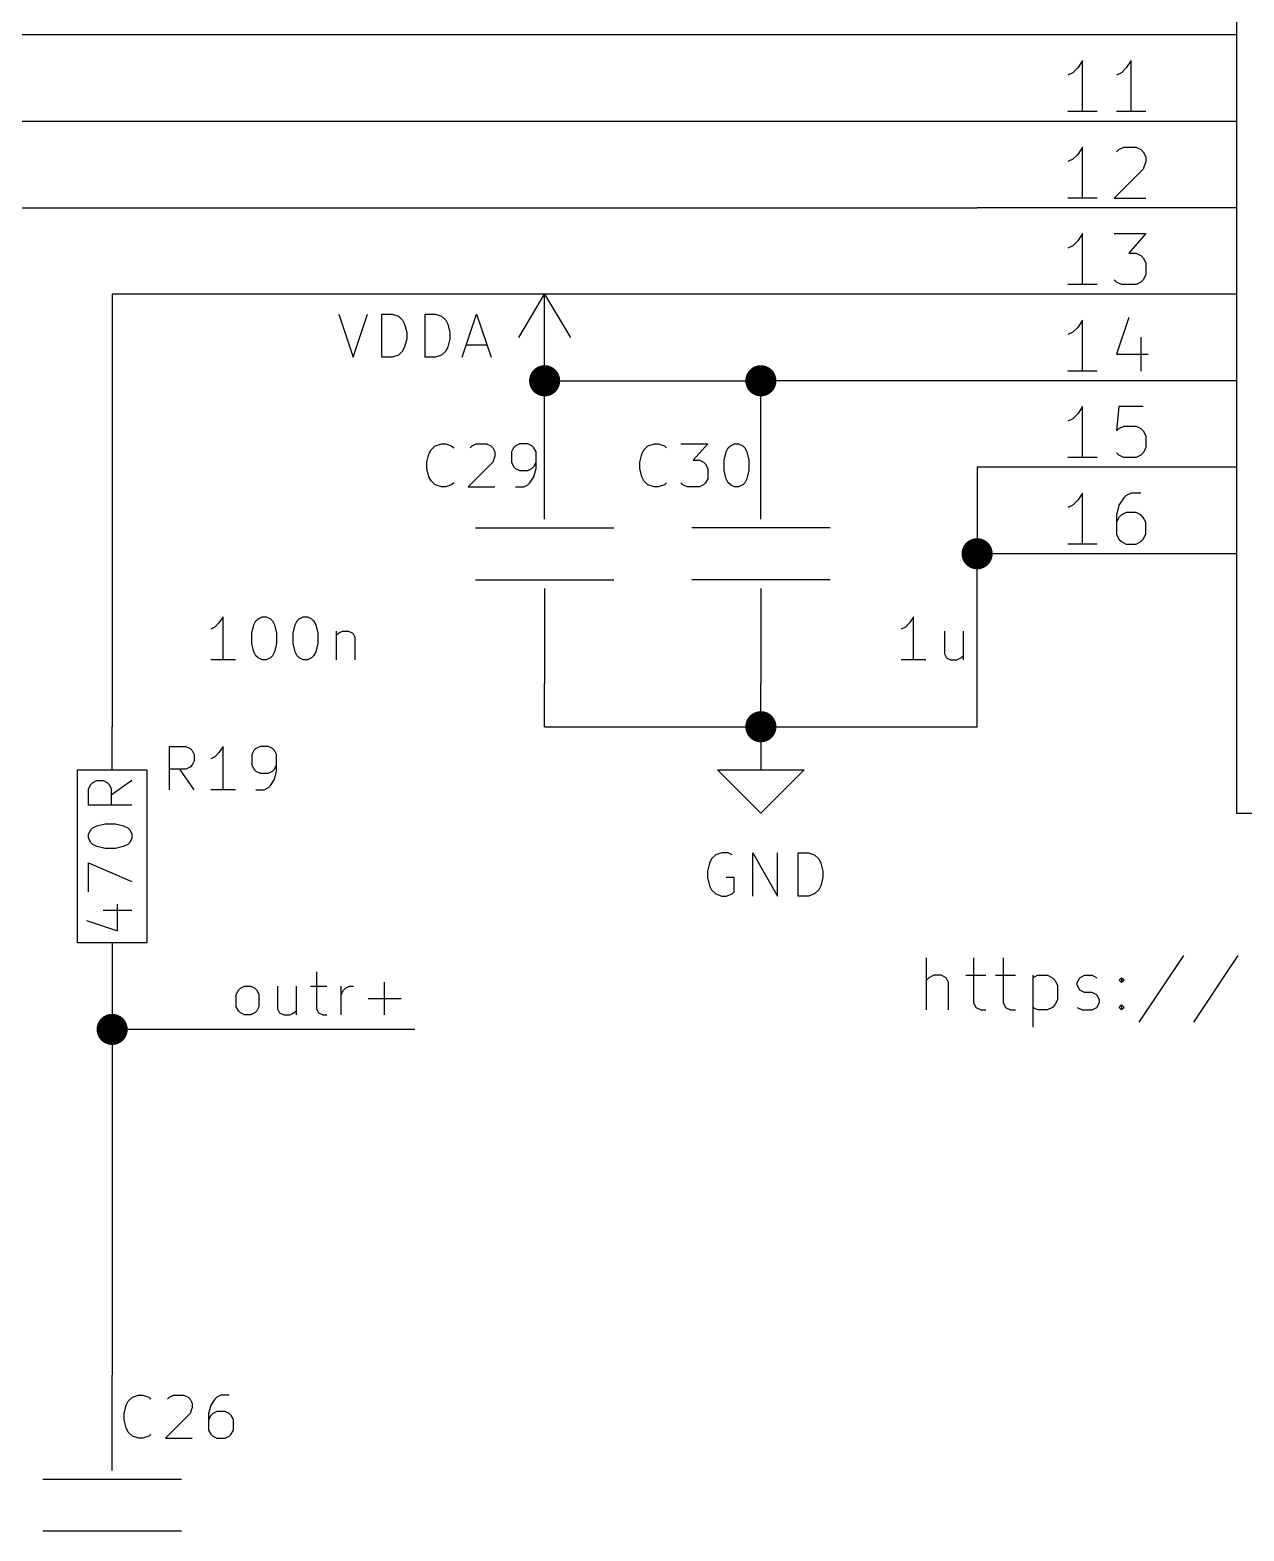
# Model space of a CAD drawing. Extents: x 0.4 to 11.3, y -7.9 to -0.4.
# Drawn here: x 2.955 to 4.359, y -5.98 to -4.244 of the extents above; entities that cross this region are included whole.
import ezdxf

# ---------------------------------------------------------------- set-up
doc = ezdxf.new("R2010")
doc.units = 0
doc.header["$MEASUREMENT"] = 0
for name, color, linetype in [('CYAN2', 4, 'CONTINUOUS'), ('GRAY1', 251, 'CONTINUOUS'), ('GREEN3', 91, 'CONTINUOUS'), ('MAGENTA2', 6, 'CONTINUOUS'), ('RED2', 1, 'CONTINUOUS'), ('RED3', 11, 'CONTINUOUS')]:
    doc.layers.add(name, color=color, linetype=linetype)

msp = doc.modelspace()

# ---------------------------------------------------------------- linework, layer by layer
at = {"layer": 'CYAN2', "linetype": 'CONTINUOUS'}
for p, q in [((3.3119, -4.5728), (3.3286, -4.6228)), ((3.3286, -4.6228), (3.3452, -4.5728)), ((3.3619, -4.6228), (3.3619, -4.5728)), ((3.3619, -4.5728), (3.3738, -4.5728)), ((3.3738, -4.5728), (3.3809, -4.5752)), ((3.3809, -4.5752), (3.3857, -4.5799)), ((3.3857, -4.5799), (3.3881, -4.5847)), ((3.4119, -4.6228), (3.4119, -4.5728)), ((3.4119, -4.5728), (3.4238, -4.5728)), ((3.4238, -4.5728), (3.4309, -4.5752)), ((3.4309, -4.5752), (3.4357, -4.5799)), ((3.4357, -4.5799), (3.4381, -4.5847)), ((3.4548, -4.6228), (3.4714, -4.5728)), ((3.4714, -4.5728), (3.4881, -4.6228)), ((3.3881, -4.5847), (3.3905, -4.5942)), ((3.3905, -4.5942), (3.3905, -4.6014)), ((3.4381, -4.5847), (3.4405, -4.5942)), ((3.4405, -4.5942), (3.4405, -4.6014)), ((3.3857, -4.6157), (3.3809, -4.6204)), ((3.3881, -4.6109), (3.3857, -4.6157)), ((3.3905, -4.6014), (3.3881, -4.6109)), ((3.4357, -4.6157), (3.4309, -4.6204)), ((3.4381, -4.6109), (3.4357, -4.6157)), ((3.4405, -4.6014), (3.4381, -4.6109)), ((3.4595, -4.6085), (3.4833, -4.6085)), ((3.3738, -4.6228), (3.3619, -4.6228)), ((3.3809, -4.6204), (3.3738, -4.6228)), ((3.4238, -4.6228), (3.4119, -4.6228)), ((3.4309, -4.6204), (3.4238, -4.6228)), ((3.4139, -4.7442), (3.4163, -4.7347)), ((3.4163, -4.7347), (3.4187, -4.7299)), ((3.4187, -4.7299), (3.4234, -4.7252)), ((3.4234, -4.7252), (3.4306, -4.7228)), ((3.4306, -4.7228), (3.4353, -4.7228)), ((3.4353, -4.7228), (3.4425, -4.7252)), ((3.4425, -4.7252), (3.4449, -4.7276)), ((3.4639, -4.7276), (3.4663, -4.7252)), ((3.4663, -4.7252), (3.471, -4.7228)), ((3.471, -4.7228), (3.4829, -4.7228)), ((3.4829, -4.7228), (3.4877, -4.7252)), ((3.4877, -4.7252), (3.4901, -4.7276)), ((3.4901, -4.7276), (3.4925, -4.7323)), ((3.4925, -4.7371), (3.4901, -4.7442)), ((3.4925, -4.7323), (3.4925, -4.7371)), ((3.5139, -4.7276), (3.5115, -4.7323)), ((3.5115, -4.7323), (3.5115, -4.7442)), ((3.5163, -4.7252), (3.5139, -4.7276)), ((3.521, -4.7228), (3.5163, -4.7252)), ((3.5306, -4.7228), (3.521, -4.7228)), ((3.5353, -4.7252), (3.5306, -4.7228)), ((3.5377, -4.7276), (3.5353, -4.7252)), ((3.5401, -4.7323), (3.5377, -4.7276)), ((3.5401, -4.7514), (3.5401, -4.7323)), ((3.6599, -4.7442), (3.6623, -4.7347)), ((3.6599, -4.7442), (3.6623, -4.7347)), ((3.6623, -4.7347), (3.6647, -4.7299)), ((3.6623, -4.7347), (3.6647, -4.7299)), ((3.6647, -4.7299), (3.6694, -4.7252)), ((3.6647, -4.7299), (3.6694, -4.7252)), ((3.6694, -4.7252), (3.6766, -4.7228)), ((3.6694, -4.7252), (3.6766, -4.7228)), ((3.6766, -4.7228), (3.6813, -4.7228)), ((3.6766, -4.7228), (3.6813, -4.7228)), ((3.6813, -4.7228), (3.6885, -4.7252)), ((3.6813, -4.7228), (3.6885, -4.7252)), ((3.6885, -4.7252), (3.6909, -4.7276)), ((3.6885, -4.7252), (3.6909, -4.7276)), ((3.7075, -4.7228), (3.7385, -4.7228)), ((3.7075, -4.7228), (3.7385, -4.7228)), ((3.7385, -4.7228), (3.7218, -4.7418)), ((3.7385, -4.7228), (3.7218, -4.7418)), ((3.7575, -4.7418), (3.7599, -4.7323)), ((3.7575, -4.7418), (3.7599, -4.7323)), ((3.7599, -4.7323), (3.7623, -4.7276)), ((3.7599, -4.7323), (3.7623, -4.7276)), ((3.7623, -4.7276), (3.7647, -4.7252)), ((3.7623, -4.7276), (3.7647, -4.7252)), ((3.7647, -4.7252), (3.7694, -4.7228)), ((3.7647, -4.7252), (3.7694, -4.7228)), ((3.7694, -4.7228), (3.7742, -4.7228)), ((3.7694, -4.7228), (3.7742, -4.7228)), ((3.7742, -4.7228), (3.779, -4.7252)), ((3.7742, -4.7228), (3.779, -4.7252)), ((3.779, -4.7252), (3.7813, -4.7276)), ((3.779, -4.7252), (3.7813, -4.7276)), ((3.7813, -4.7276), (3.7837, -4.7323)), ((3.7813, -4.7276), (3.7837, -4.7323)), ((3.7837, -4.7323), (3.7861, -4.7418)), ((3.7837, -4.7323), (3.7861, -4.7418)), ((3.4139, -4.7514), (3.4139, -4.7442)), ((3.4163, -4.7609), (3.4139, -4.7514)), ((3.4901, -4.7442), (3.4615, -4.7728)), ((3.5115, -4.7442), (3.5139, -4.749)), ((3.5139, -4.749), (3.5163, -4.7514)), ((3.5163, -4.7514), (3.521, -4.7538)), ((3.521, -4.7538), (3.5306, -4.7538)), ((3.5306, -4.7538), (3.5353, -4.7514)), ((3.5353, -4.7514), (3.5377, -4.749)), ((3.5377, -4.749), (3.5401, -4.7442)), ((3.5377, -4.7609), (3.5401, -4.7514)), ((3.6599, -4.7514), (3.6599, -4.7442)), ((3.6599, -4.7514), (3.6599, -4.7442)), ((3.6623, -4.7609), (3.6599, -4.7514)), ((3.6623, -4.7609), (3.6599, -4.7514)), ((3.7218, -4.7418), (3.729, -4.7418)), ((3.7218, -4.7418), (3.729, -4.7418)), ((3.729, -4.7418), (3.7337, -4.7442)), ((3.729, -4.7418), (3.7337, -4.7442)), ((3.7337, -4.7442), (3.7361, -4.7466)), ((3.7337, -4.7442), (3.7361, -4.7466)), ((3.7361, -4.7466), (3.7385, -4.7514)), ((3.7361, -4.7466), (3.7385, -4.7514)), ((3.7385, -4.7514), (3.7385, -4.7633)), ((3.7385, -4.7514), (3.7385, -4.7633)), ((3.7575, -4.7538), (3.7575, -4.7418)), ((3.7575, -4.7538), (3.7575, -4.7418)), ((3.7599, -4.7633), (3.7575, -4.7538)), ((3.7599, -4.7633), (3.7575, -4.7538)), ((3.7861, -4.7538), (3.7837, -4.7633)), ((3.7861, -4.7538), (3.7837, -4.7633)), ((3.7861, -4.7418), (3.7861, -4.7538)), ((3.7861, -4.7418), (3.7861, -4.7538)), ((3.4187, -4.7657), (3.4163, -4.7609)), ((3.4234, -4.7704), (3.4187, -4.7657)), ((3.4306, -4.7728), (3.4234, -4.7704)), ((3.4353, -4.7728), (3.4306, -4.7728)), ((3.4425, -4.7704), (3.4353, -4.7728)), ((3.4449, -4.768), (3.4425, -4.7704)), ((3.4615, -4.7728), (3.4925, -4.7728)), ((3.5163, -4.7728), (3.5258, -4.7728)), ((3.5258, -4.7728), (3.5306, -4.7704)), ((3.5306, -4.7704), (3.5329, -4.768)), ((3.5329, -4.768), (3.5377, -4.7609)), ((3.6647, -4.7657), (3.6623, -4.7609)), ((3.6647, -4.7657), (3.6623, -4.7609)), ((3.6694, -4.7704), (3.6647, -4.7657)), ((3.6694, -4.7704), (3.6647, -4.7657)), ((3.6766, -4.7728), (3.6694, -4.7704)), ((3.6766, -4.7728), (3.6694, -4.7704)), ((3.6813, -4.7728), (3.6766, -4.7728)), ((3.6813, -4.7728), (3.6766, -4.7728)), ((3.6885, -4.7704), (3.6813, -4.7728)), ((3.6885, -4.7704), (3.6813, -4.7728)), ((3.6909, -4.768), (3.6885, -4.7704)), ((3.6909, -4.768), (3.6885, -4.7704)), ((3.7099, -4.7704), (3.7075, -4.768)), ((3.7099, -4.7704), (3.7075, -4.768)), ((3.7147, -4.7728), (3.7099, -4.7704)), ((3.7147, -4.7728), (3.7099, -4.7704)), ((3.729, -4.7728), (3.7147, -4.7728)), ((3.729, -4.7728), (3.7147, -4.7728)), ((3.7337, -4.7704), (3.729, -4.7728)), ((3.7337, -4.7704), (3.729, -4.7728)), ((3.7361, -4.768), (3.7337, -4.7704)), ((3.7361, -4.768), (3.7337, -4.7704)), ((3.7385, -4.7633), (3.7361, -4.768)), ((3.7385, -4.7633), (3.7361, -4.768)), ((3.7623, -4.768), (3.7599, -4.7633)), ((3.7623, -4.768), (3.7599, -4.7633)), ((3.7647, -4.7704), (3.7623, -4.768)), ((3.7647, -4.7704), (3.7623, -4.768)), ((3.7694, -4.7728), (3.7647, -4.7704)), ((3.7694, -4.7728), (3.7647, -4.7704)), ((3.7742, -4.7728), (3.7694, -4.7728)), ((3.7742, -4.7728), (3.7694, -4.7728)), ((3.779, -4.7704), (3.7742, -4.7728)), ((3.779, -4.7704), (3.7742, -4.7728)), ((3.7813, -4.768), (3.779, -4.7704)), ((3.7813, -4.768), (3.779, -4.7704)), ((3.7837, -4.7633), (3.7813, -4.768)), ((3.7837, -4.7633), (3.7813, -4.768)), ((3.1782, -4.9228), (3.1734, -4.9299)), ((3.1782, -4.9728), (3.1782, -4.9228)), ((3.2139, -4.9323), (3.2163, -4.9276)), ((3.2163, -4.9276), (3.2187, -4.9252)), ((3.2187, -4.9252), (3.2234, -4.9228)), ((3.2234, -4.9228), (3.2282, -4.9228)), ((3.2282, -4.9228), (3.2329, -4.9252)), ((3.2329, -4.9252), (3.2353, -4.9276)), ((3.2353, -4.9276), (3.2377, -4.9323)), ((3.2615, -4.9323), (3.2639, -4.9276)), ((3.2639, -4.9276), (3.2663, -4.9252)), ((3.2663, -4.9252), (3.271, -4.9228)), ((3.271, -4.9228), (3.2758, -4.9228)), ((3.2758, -4.9228), (3.2806, -4.9252)), ((3.2806, -4.9252), (3.2829, -4.9276)), ((3.2829, -4.9276), (3.2853, -4.9323)), ((3.9766, -4.9228), (3.9718, -4.9299)), ((3.9766, -4.9228), (3.9718, -4.9299)), ((3.9766, -4.9728), (3.9766, -4.9228)), ((3.9766, -4.9728), (3.9766, -4.9228)), ((3.1687, -4.9347), (3.1639, -4.9371)), ((3.1734, -4.9299), (3.1687, -4.9347)), ((3.2115, -4.9419), (3.2139, -4.9323)), ((3.2115, -4.9538), (3.2115, -4.9419)), ((3.2377, -4.9323), (3.2401, -4.9419)), ((3.2401, -4.9419), (3.2401, -4.9538)), ((3.2591, -4.9419), (3.2615, -4.9323)), ((3.2591, -4.9538), (3.2591, -4.9419)), ((3.2853, -4.9323), (3.2877, -4.9419)), ((3.2877, -4.9419), (3.2877, -4.9538)), ((3.3091, -4.9395), (3.3091, -4.9728)), ((3.3091, -4.9442), (3.3115, -4.9419)), ((3.3115, -4.9419), (3.3163, -4.9395)), ((3.3163, -4.9395), (3.3234, -4.9395)), ((3.3234, -4.9395), (3.3282, -4.9419)), ((3.3282, -4.9419), (3.3306, -4.9466)), ((3.9671, -4.9347), (3.9623, -4.9371)), ((3.9671, -4.9347), (3.9623, -4.9371)), ((3.9718, -4.9299), (3.9671, -4.9347)), ((3.9718, -4.9299), (3.9671, -4.9347)), ((4.0123, -4.9395), (4.0123, -4.9657)), ((4.0123, -4.9395), (4.0123, -4.9657)), ((4.0337, -4.9395), (4.0337, -4.9728)), ((4.0337, -4.9395), (4.0337, -4.9728)), ((3.2139, -4.9633), (3.2115, -4.9538)), ((3.2163, -4.968), (3.2139, -4.9633)), ((3.2377, -4.9633), (3.2353, -4.968)), ((3.2401, -4.9538), (3.2377, -4.9633)), ((3.2615, -4.9633), (3.2591, -4.9538)), ((3.2639, -4.968), (3.2615, -4.9633)), ((3.2853, -4.9633), (3.2829, -4.968)), ((3.2877, -4.9538), (3.2853, -4.9633)), ((3.3306, -4.9466), (3.3306, -4.9728)), ((3.1925, -4.9728), (3.1639, -4.9728)), ((3.2187, -4.9704), (3.2163, -4.968)), ((3.2234, -4.9728), (3.2187, -4.9704)), ((3.2282, -4.9728), (3.2234, -4.9728)), ((3.2329, -4.9704), (3.2282, -4.9728)), ((3.2353, -4.968), (3.2329, -4.9704)), ((3.2663, -4.9704), (3.2639, -4.968)), ((3.271, -4.9728), (3.2663, -4.9704)), ((3.2758, -4.9728), (3.271, -4.9728)), ((3.2806, -4.9704), (3.2758, -4.9728)), ((3.2829, -4.968), (3.2806, -4.9704)), ((3.9909, -4.9728), (3.9623, -4.9728)), ((3.9909, -4.9728), (3.9623, -4.9728)), ((4.0123, -4.9657), (4.0147, -4.9704)), ((4.0123, -4.9657), (4.0147, -4.9704)), ((4.0147, -4.9704), (4.0194, -4.9728)), ((4.0147, -4.9704), (4.0194, -4.9728)), ((4.0194, -4.9728), (4.0266, -4.9728)), ((4.0194, -4.9728), (4.0266, -4.9728)), ((4.0266, -4.9728), (4.0313, -4.9704)), ((4.0266, -4.9728), (4.0313, -4.9704)), ((4.0313, -4.9704), (4.0337, -4.968)), ((4.0313, -4.9704), (4.0337, -4.968)), ((3.1163, -5.1228), (3.1163, -5.0728)), ((3.1163, -5.0728), (3.1353, -5.0728)), ((3.1353, -5.0728), (3.1401, -5.0752)), ((3.1401, -5.0752), (3.1425, -5.0776)), ((3.1425, -5.0776), (3.1449, -5.0823)), ((3.1449, -5.0823), (3.1449, -5.0895)), ((3.1687, -5.0847), (3.1639, -5.0871)), ((3.1734, -5.0799), (3.1687, -5.0847)), ((3.1782, -5.0728), (3.1734, -5.0799)), ((3.1782, -5.1228), (3.1782, -5.0728)), ((3.2139, -5.0776), (3.2115, -5.0823)), ((3.2115, -5.0823), (3.2115, -5.0942)), ((3.2163, -5.0752), (3.2139, -5.0776)), ((3.221, -5.0728), (3.2163, -5.0752)), ((3.2306, -5.0728), (3.221, -5.0728)), ((3.2353, -5.0752), (3.2306, -5.0728)), ((3.2377, -5.0776), (3.2353, -5.0752)), ((3.2401, -5.0823), (3.2377, -5.0776)), ((3.2401, -5.1014), (3.2401, -5.0823)), ((3.1353, -5.099), (3.1163, -5.099)), ((3.1449, -5.1228), (3.1282, -5.099)), ((3.1401, -5.0966), (3.1353, -5.099)), ((3.1425, -5.0942), (3.1401, -5.0966)), ((3.1449, -5.0895), (3.1425, -5.0942)), ((3.2115, -5.0942), (3.2139, -5.099)), ((3.2139, -5.099), (3.2163, -5.1014)), ((3.2163, -5.1014), (3.221, -5.1038)), ((3.2306, -5.1038), (3.2353, -5.1014)), ((3.2353, -5.1014), (3.2377, -5.099)), ((3.2377, -5.099), (3.2401, -5.0942)), ((3.2377, -5.1109), (3.2401, -5.1014)), ((3.0228, -5.1218), (3.0252, -5.117)), ((3.0252, -5.117), (3.0276, -5.1147)), ((3.0276, -5.1147), (3.0323, -5.1123)), ((3.0323, -5.1123), (3.0395, -5.1123)), ((3.0395, -5.1123), (3.0442, -5.1147)), ((3.0442, -5.1147), (3.0466, -5.117)), ((3.0466, -5.117), (3.049, -5.1218)), ((3.0728, -5.1123), (3.049, -5.129)), ((3.221, -5.1038), (3.2306, -5.1038)), ((3.2306, -5.1204), (3.2329, -5.118)), ((3.2329, -5.118), (3.2377, -5.1109)), ((3.0228, -5.1409), (3.0228, -5.1218)), ((3.049, -5.1218), (3.049, -5.1409)), ((3.1925, -5.1228), (3.1639, -5.1228)), ((3.2163, -5.1228), (3.2258, -5.1228)), ((3.2258, -5.1228), (3.2306, -5.1204)), ((3.0728, -5.1409), (3.0228, -5.1409)), ((3.0228, -5.1742), (3.0252, -5.1694)), ((3.0252, -5.1694), (3.0276, -5.167)), ((3.0276, -5.167), (3.0323, -5.1647)), ((3.0323, -5.1647), (3.0419, -5.1623)), ((3.0419, -5.1623), (3.0538, -5.1623)), ((3.0538, -5.1623), (3.0633, -5.1647)), ((3.0633, -5.1647), (3.068, -5.167)), ((3.068, -5.167), (3.0704, -5.1694)), ((3.0704, -5.1694), (3.0728, -5.1742)), ((3.0228, -5.179), (3.0228, -5.1742)), ((3.0252, -5.1837), (3.0228, -5.179)), ((3.0276, -5.1861), (3.0252, -5.1837)), ((3.0323, -5.1885), (3.0276, -5.1861)), ((3.0419, -5.1909), (3.0323, -5.1885)), ((3.0633, -5.1885), (3.0538, -5.1909)), ((3.068, -5.1861), (3.0633, -5.1885)), ((3.0704, -5.1837), (3.068, -5.1861)), ((3.0728, -5.179), (3.0704, -5.1837)), ((3.0728, -5.1742), (3.0728, -5.179)), ((3.0538, -5.1909), (3.0419, -5.1909)), ((3.7431, -5.2029), (3.7407, -5.2077)), ((3.7479, -5.1982), (3.7431, -5.2029)), ((3.755, -5.1958), (3.7479, -5.1982)), ((3.7621, -5.1958), (3.755, -5.1958)), ((3.7669, -5.1982), (3.7621, -5.1958)), ((3.7907, -5.2458), (3.7907, -5.1958)), ((3.7907, -5.1958), (3.8193, -5.2458)), ((3.8193, -5.2458), (3.8193, -5.1958)), ((3.8431, -5.2458), (3.8431, -5.1958)), ((3.8431, -5.1958), (3.855, -5.1958)), ((3.855, -5.1958), (3.8621, -5.1982)), ((3.8621, -5.1982), (3.8669, -5.2029)), ((3.8669, -5.2029), (3.8693, -5.2077)), ((3.0228, -5.2409), (3.0228, -5.2075)), ((3.0228, -5.2075), (3.0728, -5.2289)), ((3.7407, -5.2077), (3.7383, -5.2172)), ((3.7383, -5.2172), (3.7383, -5.2244)), ((3.8693, -5.2077), (3.8717, -5.2172)), ((3.8717, -5.2172), (3.8717, -5.2244)), ((3.7383, -5.2244), (3.7407, -5.2339)), ((3.7407, -5.2339), (3.7431, -5.2387)), ((3.7431, -5.2387), (3.7479, -5.2434)), ((3.7693, -5.2244), (3.7598, -5.2244)), ((3.7669, -5.2434), (3.7693, -5.241)), ((3.7693, -5.241), (3.7693, -5.2244)), ((3.8669, -5.2387), (3.8621, -5.2434)), ((3.8693, -5.2339), (3.8669, -5.2387)), ((3.8717, -5.2244), (3.8693, -5.2339)), ((3.0561, -5.2861), (3.0561, -5.2551)), ((3.7479, -5.2434), (3.755, -5.2458)), ((3.755, -5.2458), (3.7598, -5.2458)), ((3.7598, -5.2458), (3.7669, -5.2434)), ((3.855, -5.2458), (3.8431, -5.2458)), ((3.8621, -5.2434), (3.855, -5.2458)), ((3.0204, -5.2742), (3.0561, -5.2861)), ((3.0395, -5.2623), (3.0728, -5.2623)), ((3.0663, -5.8347), (3.0687, -5.8299)), ((3.0687, -5.8299), (3.0734, -5.8252)), ((3.0734, -5.8252), (3.0806, -5.8228)), ((3.0806, -5.8228), (3.0853, -5.8228)), ((3.0853, -5.8228), (3.0925, -5.8252)), ((3.0925, -5.8252), (3.0949, -5.8276)), ((3.1139, -5.8276), (3.1163, -5.8252)), ((3.1163, -5.8252), (3.121, -5.8228)), ((3.121, -5.8228), (3.1329, -5.8228)), ((3.1329, -5.8228), (3.1377, -5.8252)), ((3.1377, -5.8252), (3.1401, -5.8276)), ((3.1401, -5.8276), (3.1425, -5.8323)), ((3.1687, -5.8276), (3.1639, -5.8347)), ((3.171, -5.8252), (3.1687, -5.8276)), ((3.1758, -5.8228), (3.171, -5.8252)), ((3.1853, -5.8228), (3.1758, -5.8228)), ((3.0639, -5.8442), (3.0663, -5.8347)), ((3.0639, -5.8514), (3.0639, -5.8442)), ((3.1401, -5.8442), (3.1115, -5.8728)), ((3.1425, -5.8371), (3.1401, -5.8442)), ((3.1425, -5.8323), (3.1425, -5.8371)), ((3.1639, -5.8347), (3.1615, -5.8442)), ((3.1615, -5.8442), (3.1615, -5.8633)), ((3.1639, -5.8466), (3.1615, -5.8514)), ((3.1663, -5.8442), (3.1639, -5.8466)), ((3.171, -5.8419), (3.1663, -5.8442)), ((3.1806, -5.8419), (3.171, -5.8419)), ((3.1853, -5.8442), (3.1806, -5.8419)), ((3.1877, -5.8466), (3.1853, -5.8442)), ((3.1901, -5.8514), (3.1877, -5.8466)), ((3.0663, -5.8609), (3.0639, -5.8514)), ((3.0687, -5.8657), (3.0663, -5.8609)), ((3.0734, -5.8704), (3.0687, -5.8657)), ((3.1615, -5.8633), (3.1639, -5.868)), ((3.1877, -5.868), (3.1901, -5.8633)), ((3.1901, -5.8633), (3.1901, -5.8514)), ((3.0806, -5.8728), (3.0734, -5.8704)), ((3.0853, -5.8728), (3.0806, -5.8728)), ((3.0925, -5.8704), (3.0853, -5.8728)), ((3.0949, -5.868), (3.0925, -5.8704)), ((3.1115, -5.8728), (3.1425, -5.8728)), ((3.1639, -5.868), (3.1663, -5.8704)), ((3.1663, -5.8704), (3.171, -5.8728)), ((3.171, -5.8728), (3.1806, -5.8728)), ((3.1806, -5.8728), (3.1853, -5.8704)), ((3.1853, -5.8704), (3.1877, -5.868))]:
    msp.add_line(p, q, dxfattribs=at)
at = {"layer": 'GRAY1', "linetype": 'CONTINUOUS'}
for p, q in [((3.2864, -5.3333), (3.2864, -5.3762)), ((3.3649, -5.3833), (3.3649, -5.3452)), ((3.1935, -5.3595), (3.1959, -5.3547)), ((3.1935, -5.3738), (3.1935, -5.3595)), ((3.1959, -5.3547), (3.1983, -5.3523)), ((3.1983, -5.3523), (3.203, -5.35)), ((3.203, -5.35), (3.2102, -5.35)), ((3.2102, -5.35), (3.2149, -5.3523)), ((3.2149, -5.3523), (3.2173, -5.3547)), ((3.2173, -5.3547), (3.2197, -5.3595)), ((3.2197, -5.3595), (3.2197, -5.3738)), ((3.2411, -5.35), (3.2411, -5.3762)), ((3.2626, -5.35), (3.2626, -5.3833)), ((3.2792, -5.35), (3.2983, -5.35)), ((3.3149, -5.3833), (3.3149, -5.35)), ((3.3149, -5.3595), (3.3173, -5.3547)), ((3.3173, -5.3547), (3.3197, -5.3523)), ((3.3197, -5.3523), (3.3245, -5.35)), ((3.3245, -5.35), (3.3292, -5.35)), ((3.1959, -5.3785), (3.1935, -5.3738)), ((3.1983, -5.3809), (3.1959, -5.3785)), ((3.2173, -5.3785), (3.2149, -5.3809)), ((3.2197, -5.3738), (3.2173, -5.3785)), ((3.2411, -5.3762), (3.2435, -5.3809)), ((3.2602, -5.3809), (3.2626, -5.3785)), ((3.2864, -5.3762), (3.2887, -5.3809)), ((3.3459, -5.3643), (3.384, -5.3643)), ((3.203, -5.3833), (3.1983, -5.3809)), ((3.2102, -5.3833), (3.203, -5.3833)), ((3.2149, -5.3809), (3.2102, -5.3833)), ((3.2435, -5.3809), (3.2483, -5.3833)), ((3.2483, -5.3833), (3.2554, -5.3833)), ((3.2554, -5.3833), (3.2602, -5.3809)), ((3.2887, -5.3809), (3.2935, -5.3833)), ((3.2935, -5.3833), (3.2983, -5.3833))]:
    msp.add_line(p, q, dxfattribs=at)
at = {"layer": 'GREEN3', "linetype": 'CONTINUOUS'}
for p, q in [((4.05, -4.25), (1.85, -4.25)), ((4.05, -4.35), (2.1, -4.35)), ((2.8, -4.45), (4.05, -4.45)), ((3.05, -4.55), (3.05, -5.05)), ((4.05, -4.55), (3.05, -4.55)), ((3.55, -4.65), (3.8, -4.65)), ((3.55, -4.7), (3.55, -4.65)), ((4.05, -4.65), (3.8, -4.65)), ((3.8, -4.7), (3.8, -4.65)), ((4.05, -4.75), (4.05, -4.85)), ((4.05, -5.05), (4.05, -4.85)), ((3.55, -5.05), (3.55, -5)), ((3.8, -5.05), (3.8, -5)), ((3.55, -5.05), (3.8, -5.05)), ((3.8, -5.05), (4.05, -5.05)), ((3.05, -5.35), (3.05, -5.4)), ((3.05, -5.4), (3.05, -5.8)), ((3.4, -5.4), (3.05, -5.4))]:
    msp.add_line(p, q, dxfattribs=at)
at = {"layer": 'GREEN3', "const_width": 0.018}
for points in [[(3.541, -4.65, 1), (3.559, -4.65, 1)], [(3.791, -4.65, 1), (3.809, -4.65, 1)], [(4.041, -4.85, 1), (4.059, -4.85, 1)], [(3.791, -5.05, 1), (3.809, -5.05, 1)], [(3.041, -5.4, 1), (3.059, -5.4, 1)]]:
    msp.add_lwpolyline(points, format="xyb", close=True, dxfattribs=at)
at = {"layer": 'MAGENTA2', "linetype": 'CONTINUOUS'}
for p, q in [((3.9914, -5.3774), (3.9914, -5.3174)), ((3.9914, -5.3774), (3.9914, -5.3174)), ((4.0457, -5.3174), (4.0457, -5.3688)), ((4.0457, -5.3174), (4.0457, -5.3688)), ((4.08, -5.3174), (4.08, -5.3688)), ((4.08, -5.3174), (4.08, -5.3688)), ((4.2886, -5.3145), (4.2371, -5.3916)), ((4.2886, -5.3145), (4.2371, -5.3916)), ((4.3514, -5.3145), (4.3, -5.3916)), ((4.3514, -5.3145), (4.3, -5.3916)), ((3.9943, -5.3402), (3.9914, -5.3431)), ((3.9943, -5.3402), (3.9914, -5.3431)), ((4, -5.3374), (3.9943, -5.3402)), ((4, -5.3374), (3.9943, -5.3402)), ((4.0086, -5.3374), (4, -5.3374)), ((4.0086, -5.3374), (4, -5.3374)), ((4.0143, -5.3402), (4.0086, -5.3374)), ((4.0143, -5.3402), (4.0086, -5.3374)), ((4.0171, -5.3459), (4.0143, -5.3402)), ((4.0171, -5.3459), (4.0143, -5.3402)), ((4.0371, -5.3374), (4.06, -5.3374)), ((4.0371, -5.3374), (4.06, -5.3374)), ((4.0714, -5.3374), (4.0943, -5.3374)), ((4.0714, -5.3374), (4.0943, -5.3374)), ((4.1143, -5.3374), (4.1143, -5.3974)), ((4.1143, -5.3402), (4.12, -5.3374)), ((4.1143, -5.3374), (4.1143, -5.3974)), ((4.1143, -5.3402), (4.12, -5.3374)), ((4.12, -5.3374), (4.1314, -5.3374)), ((4.12, -5.3374), (4.1314, -5.3374)), ((4.1314, -5.3374), (4.1371, -5.3402)), ((4.1314, -5.3374), (4.1371, -5.3402)), ((4.1371, -5.3402), (4.14, -5.3431)), ((4.1371, -5.3402), (4.14, -5.3431)), ((4.14, -5.3431), (4.1429, -5.3488)), ((4.14, -5.3431), (4.1429, -5.3488)), ((4.1657, -5.3459), (4.1686, -5.3402)), ((4.1657, -5.3459), (4.1686, -5.3402)), ((4.1686, -5.3402), (4.1743, -5.3374)), ((4.1686, -5.3402), (4.1743, -5.3374)), ((4.1743, -5.3374), (4.1829, -5.3374)), ((4.1743, -5.3374), (4.1829, -5.3374)), ((4.1829, -5.3374), (4.1886, -5.3402)), ((4.1829, -5.3374), (4.1886, -5.3402)), ((4.2143, -5.3431), (4.2171, -5.3402)), ((4.2143, -5.3431), (4.2171, -5.3402)), ((4.2171, -5.3459), (4.2143, -5.3431)), ((4.2171, -5.3459), (4.2143, -5.3431)), ((4.2171, -5.3402), (4.22, -5.3431)), ((4.2171, -5.3402), (4.2171, -5.3459)), ((4.2171, -5.3402), (4.22, -5.3431)), ((4.2171, -5.3402), (4.2171, -5.3459)), ((4.22, -5.3431), (4.2171, -5.3459)), ((4.22, -5.3431), (4.2171, -5.3459)), ((4.0171, -5.3774), (4.0171, -5.3459)), ((4.0171, -5.3774), (4.0171, -5.3459)), ((4.1429, -5.3488), (4.1429, -5.3659)), ((4.1429, -5.3488), (4.1429, -5.3659)), ((4.1657, -5.3488), (4.1657, -5.3459)), ((4.1657, -5.3488), (4.1657, -5.3459)), ((4.1686, -5.3545), (4.1657, -5.3488)), ((4.1686, -5.3545), (4.1657, -5.3488)), ((4.1743, -5.3574), (4.1686, -5.3545)), ((4.1743, -5.3574), (4.1686, -5.3545)), ((4.1829, -5.3574), (4.1743, -5.3574)), ((4.1829, -5.3574), (4.1743, -5.3574)), ((4.1886, -5.3602), (4.1829, -5.3574)), ((4.1886, -5.3602), (4.1829, -5.3574)), ((4.1914, -5.3659), (4.1886, -5.3602)), ((4.1914, -5.3659), (4.1886, -5.3602)), ((4.0457, -5.3688), (4.0486, -5.3745)), ((4.0457, -5.3688), (4.0486, -5.3745)), ((4.0486, -5.3745), (4.0543, -5.3774)), ((4.0486, -5.3745), (4.0543, -5.3774)), ((4.0543, -5.3774), (4.06, -5.3774)), ((4.0543, -5.3774), (4.06, -5.3774)), ((4.08, -5.3688), (4.0829, -5.3745)), ((4.08, -5.3688), (4.0829, -5.3745)), ((4.0829, -5.3745), (4.0886, -5.3774)), ((4.0829, -5.3745), (4.0886, -5.3774)), ((4.0886, -5.3774), (4.0943, -5.3774)), ((4.0886, -5.3774), (4.0943, -5.3774)), ((4.12, -5.3774), (4.1143, -5.3745)), ((4.12, -5.3774), (4.1143, -5.3745)), ((4.1314, -5.3774), (4.12, -5.3774)), ((4.1314, -5.3774), (4.12, -5.3774)), ((4.1371, -5.3745), (4.1314, -5.3774)), ((4.1371, -5.3745), (4.1314, -5.3774)), ((4.14, -5.3716), (4.1371, -5.3745)), ((4.14, -5.3716), (4.1371, -5.3745)), ((4.1429, -5.3659), (4.14, -5.3716)), ((4.1429, -5.3659), (4.14, -5.3716)), ((4.1657, -5.3745), (4.1714, -5.3774)), ((4.1657, -5.3745), (4.1714, -5.3774)), ((4.1714, -5.3774), (4.1829, -5.3774)), ((4.1714, -5.3774), (4.1829, -5.3774)), ((4.1829, -5.3774), (4.1886, -5.3745)), ((4.1829, -5.3774), (4.1886, -5.3745)), ((4.1886, -5.3745), (4.1914, -5.3688)), ((4.1886, -5.3745), (4.1914, -5.3688)), ((4.1914, -5.3688), (4.1914, -5.3659)), ((4.1914, -5.3688), (4.1914, -5.3659)), ((4.2143, -5.3745), (4.2171, -5.3716)), ((4.2143, -5.3745), (4.2171, -5.3716)), ((4.2171, -5.3774), (4.2143, -5.3745)), ((4.2171, -5.3774), (4.2143, -5.3745)), ((4.2171, -5.3716), (4.22, -5.3745)), ((4.2171, -5.3716), (4.2171, -5.3774)), ((4.2171, -5.3716), (4.22, -5.3745)), ((4.2171, -5.3716), (4.2171, -5.3774)), ((4.22, -5.3745), (4.2171, -5.3774)), ((4.22, -5.3745), (4.2171, -5.3774))]:
    msp.add_line(p, q, dxfattribs=at)
at = {"layer": 'RED2', "linetype": 'CONTINUOUS'}
for p, q in [((4.35, -3.15), (4.35, -5.15)), ((4.35, -4.25), (4.05, -4.25)), ((4.35, -4.25), (4.05, -4.25)), ((4.35, -4.35), (4.05, -4.35)), ((4.35, -4.35), (4.05, -4.35)), ((4.35, -4.45), (4.05, -4.45)), ((4.35, -4.45), (4.05, -4.45)), ((3.52, -4.6), (3.55, -4.55)), ((3.55, -4.55), (3.58, -4.6)), ((3.55, -4.65), (3.55, -4.55)), ((4.35, -4.55), (4.05, -4.55)), ((4.35, -4.55), (4.05, -4.55)), ((4.35, -4.65), (4.05, -4.65)), ((4.35, -4.65), (4.05, -4.65)), ((3.55, -4.81), (3.55, -4.7)), ((3.8, -4.81), (3.8, -4.7)), ((3.8, -4.81), (3.8, -4.7)), ((4.35, -4.75), (4.05, -4.75)), ((4.35, -4.75), (4.05, -4.75)), ((3.47, -4.82), (3.63, -4.82)), ((3.88, -4.82), (3.72, -4.82)), ((4.35, -4.85), (4.05, -4.85)), ((4.35, -4.85), (4.05, -4.85)), ((3.47, -4.88), (3.63, -4.88)), ((3.55, -4.89), (3.55, -5)), ((3.88, -4.88), (3.72, -4.88)), ((3.8, -4.89), (3.8, -5)), ((3.8, -4.89), (3.8, -5)), ((3.05, -5.1), (3.05, -5.05)), ((3.8, -5.05), (3.8, -5.1)), ((3.01, -5.3), (3.01, -5.1)), ((3.01, -5.1), (3.09, -5.1)), ((3.09, -5.1), (3.09, -5.3)), ((3.8, -5.15), (3.75, -5.1)), ((3.75, -5.1), (3.8, -5.1)), ((3.8, -5.1), (3.85, -5.1)), ((3.85, -5.1), (3.8, -5.15)), ((4.35, -5.15), (5.55, -5.15)), ((3.09, -5.3), (3.01, -5.3)), ((3.05, -5.3), (3.05, -5.35)), ((3.05, -5.91), (3.05, -5.8)), ((2.97, -5.92), (3.13, -5.92)), ((2.97, -5.98), (3.13, -5.98))]:
    msp.add_line(p, q, dxfattribs=at)
at = {"layer": 'RED3', "linetype": 'CONTINUOUS'}
for p, q in [((4.1719, -4.2798), (4.1663, -4.2882)), ((4.1719, -4.2798), (4.1663, -4.2882)), ((4.1719, -4.3388), (4.1719, -4.2798)), ((4.1719, -4.3388), (4.1719, -4.2798)), ((4.2281, -4.2798), (4.2225, -4.2882)), ((4.2281, -4.2798), (4.2225, -4.2882)), ((4.2281, -4.3388), (4.2281, -4.2798)), ((4.2281, -4.3388), (4.2281, -4.2798)), ((4.1607, -4.2938), (4.155, -4.2966)), ((4.1607, -4.2938), (4.155, -4.2966)), ((4.1663, -4.2882), (4.1607, -4.2938)), ((4.1663, -4.2882), (4.1607, -4.2938)), ((4.2169, -4.2938), (4.2112, -4.2966)), ((4.2169, -4.2938), (4.2112, -4.2966)), ((4.2225, -4.2882), (4.2169, -4.2938)), ((4.2225, -4.2882), (4.2169, -4.2938)), ((4.1888, -4.3388), (4.155, -4.3388)), ((4.1888, -4.3388), (4.155, -4.3388)), ((4.2449, -4.3388), (4.2112, -4.3388)), ((4.2449, -4.3388), (4.2112, -4.3388)), ((4.1663, -4.3882), (4.1607, -4.3938)), ((4.1663, -4.3882), (4.1607, -4.3938)), ((4.1719, -4.3798), (4.1663, -4.3882)), ((4.1719, -4.3798), (4.1663, -4.3882)), ((4.1719, -4.4388), (4.1719, -4.3798)), ((4.1719, -4.4388), (4.1719, -4.3798)), ((4.2112, -4.3854), (4.214, -4.3826)), ((4.2112, -4.3854), (4.214, -4.3826)), ((4.214, -4.3826), (4.2197, -4.3798)), ((4.214, -4.3826), (4.2197, -4.3798)), ((4.2197, -4.3798), (4.2337, -4.3798)), ((4.2197, -4.3798), (4.2337, -4.3798)), ((4.2337, -4.3798), (4.2393, -4.3826)), ((4.2337, -4.3798), (4.2393, -4.3826)), ((4.2393, -4.3826), (4.2421, -4.3854)), ((4.2393, -4.3826), (4.2421, -4.3854)), ((4.2421, -4.3854), (4.2449, -4.391)), ((4.2421, -4.3854), (4.2449, -4.391)), ((4.2449, -4.391), (4.2449, -4.3966)), ((4.2449, -4.391), (4.2449, -4.3966)), ((4.1607, -4.3938), (4.155, -4.3966)), ((4.1607, -4.3938), (4.155, -4.3966)), ((4.2421, -4.4051), (4.2084, -4.4388)), ((4.2421, -4.4051), (4.2084, -4.4388)), ((4.2449, -4.3966), (4.2421, -4.4051)), ((4.2449, -4.3966), (4.2421, -4.4051)), ((4.1888, -4.4388), (4.155, -4.4388)), ((4.1888, -4.4388), (4.155, -4.4388)), ((4.2084, -4.4388), (4.2449, -4.4388)), ((4.2084, -4.4388), (4.2449, -4.4388)), ((4.1607, -4.4938), (4.155, -4.4966)), ((4.1607, -4.4938), (4.155, -4.4966)), ((4.1663, -4.4882), (4.1607, -4.4938)), ((4.1663, -4.4882), (4.1607, -4.4938)), ((4.1719, -4.4798), (4.1663, -4.4882)), ((4.1719, -4.4798), (4.1663, -4.4882)), ((4.1719, -4.5388), (4.1719, -4.4798)), ((4.1719, -4.5388), (4.1719, -4.4798)), ((4.2084, -4.4798), (4.2449, -4.4798)), ((4.2084, -4.4798), (4.2449, -4.4798)), ((4.2449, -4.4798), (4.2253, -4.5023)), ((4.2449, -4.4798), (4.2253, -4.5023)), ((4.2253, -4.5023), (4.2337, -4.5023)), ((4.2253, -4.5023), (4.2337, -4.5023)), ((4.2337, -4.5023), (4.2393, -4.5051)), ((4.2337, -4.5023), (4.2393, -4.5051)), ((4.2393, -4.5051), (4.2421, -4.5079)), ((4.2393, -4.5051), (4.2421, -4.5079)), ((4.2421, -4.5079), (4.2449, -4.5135)), ((4.2421, -4.5079), (4.2449, -4.5135)), ((4.2449, -4.5275), (4.2421, -4.5332)), ((4.2449, -4.5275), (4.2421, -4.5332)), ((4.2449, -4.5135), (4.2449, -4.5275)), ((4.2449, -4.5135), (4.2449, -4.5275)), ((4.1888, -4.5388), (4.155, -4.5388)), ((4.1888, -4.5388), (4.155, -4.5388)), ((4.2112, -4.536), (4.2084, -4.5332)), ((4.2112, -4.536), (4.2084, -4.5332)), ((4.2169, -4.5388), (4.2112, -4.536)), ((4.2169, -4.5388), (4.2112, -4.536)), ((4.2337, -4.5388), (4.2169, -4.5388)), ((4.2337, -4.5388), (4.2169, -4.5388)), ((4.2393, -4.536), (4.2337, -4.5388)), ((4.2393, -4.536), (4.2337, -4.5388)), ((4.2421, -4.5332), (4.2393, -4.536)), ((4.2421, -4.5332), (4.2393, -4.536)), ((4.1719, -4.5798), (4.1663, -4.5882)), ((4.1719, -4.5798), (4.1663, -4.5882)), ((4.1719, -4.6388), (4.1719, -4.5798)), ((4.1719, -4.6388), (4.1719, -4.5798)), ((4.2253, -4.577), (4.2112, -4.6191)), ((4.2253, -4.577), (4.2112, -4.6191)), ((4.1607, -4.5938), (4.155, -4.5966)), ((4.1607, -4.5938), (4.155, -4.5966)), ((4.1663, -4.5882), (4.1607, -4.5938)), ((4.1663, -4.5882), (4.1607, -4.5938)), ((4.2393, -4.5994), (4.2393, -4.6388)), ((4.2393, -4.5994), (4.2393, -4.6388)), ((4.2112, -4.6191), (4.2478, -4.6191)), ((4.2112, -4.6191), (4.2478, -4.6191)), ((4.1888, -4.6388), (4.155, -4.6388)), ((4.1888, -4.6388), (4.155, -4.6388)), ((4.1719, -4.6798), (4.1663, -4.6882)), ((4.1719, -4.6798), (4.1663, -4.6882)), ((4.1719, -4.7388), (4.1719, -4.6798)), ((4.1719, -4.7388), (4.1719, -4.6798)), ((4.214, -4.6798), (4.2112, -4.7079)), ((4.214, -4.6798), (4.2112, -4.7079)), ((4.2421, -4.6798), (4.214, -4.6798)), ((4.2421, -4.6798), (4.214, -4.6798)), ((4.1607, -4.6938), (4.155, -4.6966)), ((4.1607, -4.6938), (4.155, -4.6966)), ((4.1663, -4.6882), (4.1607, -4.6938)), ((4.1663, -4.6882), (4.1607, -4.6938)), ((4.214, -4.7051), (4.2197, -4.7023)), ((4.214, -4.7051), (4.2197, -4.7023)), ((4.2197, -4.7023), (4.2337, -4.7023)), ((4.2197, -4.7023), (4.2337, -4.7023)), ((4.2337, -4.7023), (4.2393, -4.7051)), ((4.2337, -4.7023), (4.2393, -4.7051)), ((4.2112, -4.7079), (4.214, -4.7051)), ((4.2112, -4.7079), (4.214, -4.7051)), ((4.2393, -4.7051), (4.2421, -4.7079)), ((4.2393, -4.7051), (4.2421, -4.7079)), ((4.2421, -4.7079), (4.2449, -4.7135)), ((4.2421, -4.7079), (4.2449, -4.7135)), ((4.2449, -4.7135), (4.2449, -4.7275)), ((4.2449, -4.7135), (4.2449, -4.7275)), ((4.214, -4.736), (4.2112, -4.7332)), ((4.214, -4.736), (4.2112, -4.7332)), ((4.2197, -4.7388), (4.214, -4.736)), ((4.2197, -4.7388), (4.214, -4.736)), ((4.2393, -4.736), (4.2337, -4.7388)), ((4.2393, -4.736), (4.2337, -4.7388)), ((4.2421, -4.7332), (4.2393, -4.736)), ((4.2421, -4.7332), (4.2393, -4.736)), ((4.2449, -4.7275), (4.2421, -4.7332)), ((4.2449, -4.7275), (4.2421, -4.7332)), ((4.1888, -4.7388), (4.155, -4.7388)), ((4.1888, -4.7388), (4.155, -4.7388)), ((4.2337, -4.7388), (4.2197, -4.7388)), ((4.2337, -4.7388), (4.2197, -4.7388)), ((4.1663, -4.7882), (4.1607, -4.7938)), ((4.1663, -4.7882), (4.1607, -4.7938)), ((4.1719, -4.7798), (4.1663, -4.7882)), ((4.1719, -4.7798), (4.1663, -4.7882)), ((4.1719, -4.8388), (4.1719, -4.7798)), ((4.1719, -4.8388), (4.1719, -4.7798)), ((4.2197, -4.7854), (4.214, -4.7938)), ((4.2197, -4.7854), (4.214, -4.7938)), ((4.2225, -4.7826), (4.2197, -4.7854)), ((4.2225, -4.7826), (4.2197, -4.7854)), ((4.2281, -4.7798), (4.2225, -4.7826)), ((4.2281, -4.7798), (4.2225, -4.7826)), ((4.2393, -4.7798), (4.2281, -4.7798)), ((4.2393, -4.7798), (4.2281, -4.7798)), ((4.1607, -4.7938), (4.155, -4.7966)), ((4.1607, -4.7938), (4.155, -4.7966)), ((4.214, -4.7938), (4.2112, -4.8051)), ((4.214, -4.7938), (4.2112, -4.8051)), ((4.2112, -4.8051), (4.2112, -4.8275)), ((4.2112, -4.8051), (4.2112, -4.8275)), ((4.2169, -4.8051), (4.214, -4.8079)), ((4.2169, -4.8051), (4.214, -4.8079)), ((4.2225, -4.8023), (4.2169, -4.8051)), ((4.2225, -4.8023), (4.2169, -4.8051)), ((4.2337, -4.8023), (4.2225, -4.8023)), ((4.2337, -4.8023), (4.2225, -4.8023)), ((4.2393, -4.8051), (4.2337, -4.8023)), ((4.2393, -4.8051), (4.2337, -4.8023)), ((4.2421, -4.8079), (4.2393, -4.8051)), ((4.2421, -4.8079), (4.2393, -4.8051)), ((4.214, -4.8079), (4.2112, -4.8135)), ((4.214, -4.8079), (4.2112, -4.8135)), ((4.2449, -4.8135), (4.2421, -4.8079)), ((4.2449, -4.8135), (4.2421, -4.8079)), ((4.2449, -4.8275), (4.2449, -4.8135)), ((4.2449, -4.8275), (4.2449, -4.8135)), ((4.1888, -4.8388), (4.155, -4.8388)), ((4.1888, -4.8388), (4.155, -4.8388)), ((4.2112, -4.8275), (4.214, -4.8332)), ((4.2112, -4.8275), (4.214, -4.8332)), ((4.214, -4.8332), (4.2169, -4.836)), ((4.214, -4.8332), (4.2169, -4.836)), ((4.2169, -4.836), (4.2225, -4.8388)), ((4.2169, -4.836), (4.2225, -4.8388)), ((4.2225, -4.8388), (4.2337, -4.8388)), ((4.2225, -4.8388), (4.2337, -4.8388)), ((4.2337, -4.8388), (4.2393, -4.836)), ((4.2337, -4.8388), (4.2393, -4.836)), ((4.2393, -4.836), (4.2421, -4.8332)), ((4.2393, -4.836), (4.2421, -4.8332)), ((4.2421, -4.8332), (4.2449, -4.8275)), ((4.2421, -4.8332), (4.2449, -4.8275))]:
    msp.add_line(p, q, dxfattribs=at)

doc.saveas('drawing.dxf')
